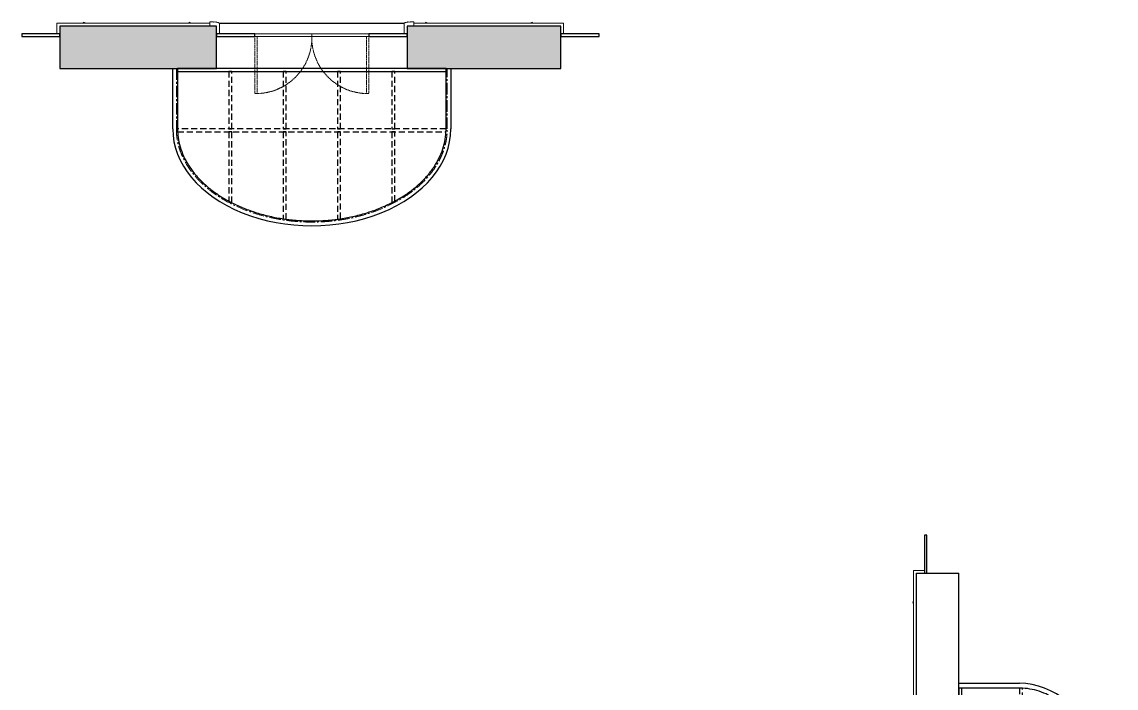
# Model space of a CAD drawing. Header units: millimetres. Extents: x 174511 to 265775, y -1918 to 26385.
# Drawn here: x 221239 to 239336, y 15371 to 26385 of the extents above; entities that cross this region are included whole.
import ezdxf

# ---------------------------------------------------------------- set-up
doc = ezdxf.new("R2010")
doc.units = ezdxf.units.MM
for name, pattern in [('_ACM-G-HIDDEN', [4.7625, 3.175, -1.5875]), ('D04-03 - PANTRY CABINET DETAIL 1$0$ACM-G-CENTER2', [28.575, 19.05, -3.175, 3.175, -3.175]), ('DASH', [0.35, 0.25, -0.1]), ('DASHED', [19.05, 12.7, -6.35])]:
    doc.linetypes.add(name, pattern=pattern)
for name, color, linetype, lineweight in [('_ACM-A-ELVE-HIDD', 1, '_ACM-G-HIDDEN', 13), ('A-Doors', 1, 'Continuous', 13), ('I-PL-WALL-FHINISH', 73, 'Continuous', 13)]:
    doc.layers.add(name, color=color, linetype=linetype, lineweight=lineweight)
for name, color, linetype in [('A-天花投影线', 61, 'Continuous'), ('I-DETL-LW02', 2, 'Continuous'), ('I-FC', 2, 'Continuous'), ('I-RCP', 2, 'Continuous'), ('I—平面—门', 1, 'Continuous'), ('WALL TYPE$0$I-SECT-LW03', 3, 'Continuous')]:
    doc.layers.add(name, color=color, linetype=linetype)

# ---------------------------------------------------------------- blocks, each defined once
blk = doc.blocks.new('K_58')
at = {"layer": 'A-Doors'}
for points in [[(-922, -240), (22, -240), (22, -200), (-922, -200)], [(968, -240), (22, -240), (22, -200), (968, -200)]]:
    blk.add_lwpolyline(points, close=True, dxfattribs=at)
at = {"layer": 'A-Doors', "color": 252, "linetype": 'DASH', "ltscale": 75}
for points in [[(-922, -240), (-922, -1185), (-882, -1185), (-882, -240)], [(968, -240), (968, -1185), (928, -1185), (928, -240)]]:
    blk.add_lwpolyline(points, close=True, dxfattribs=at)
for centre, start, end in [((-902, -259), 268.7622, 2.4377), ((948, -259), 177.5623, 271.2378)]:
    blk.add_arc(centre, 926, start, end, dxfattribs=at)
at = {"layer": 'A-天花投影线', "linetype": 'DASHED', "ltscale": 8}
for points in [[(-1350, -1770), (-1300, -1770), (-1300, -820), (-1350, -820)], [(-452, -1770), (-402, -1770), (-402, -820), (-452, -820)], [(446, -1770), (496, -1770), (496, -820), (446, -820)], [(1344, -1770), (1394, -1770), (1394, -820), (1344, -820)]]:
    blk.add_lwpolyline(points, close=True, dxfattribs=at)
for points in [[(2242, -1770), (-2198, -1770)], [(-2197, -1820), (2241, -1820)], [(-1300, -2990), (-1300, -1820), (-1350, -1820), (-1350, -2964)], [(-402, -3262), (-402, -1820), (-452, -1820), (-452, -3255)], [(496, -3255), (496, -1820), (446, -1820), (446, -3262)], [(1394, -2964), (1394, -1820), (1344, -1820), (1344, -2990)]]:
    blk.add_lwpolyline(points, dxfattribs=at)
at = {"layer": 'I-DETL-LW02'}
for points in [[(-2278, -1770), (-2278, -770), (-2198, -770), (-2198, -1770)], [(2242, -1770), (2242, -770), (2322, -770), (2322, -1770)]]:
    blk.add_lwpolyline(points, dxfattribs=at)
blk.add_lwpolyline([(-2198, -820), (2242, -820), (2242, -770), (-2198, -770)], close=True, dxfattribs=at)
blk.add_ellipse((22, -1770, 0), major_axis=(-2300, 0), ratio=0.695656, start_param=0, end_param=3.141593, dxfattribs=at)
blk.add_open_spline([(-2198, -1770), (-2198, -1804), (-2196, -1837), (-2188, -1923), (-2179, -1975), (-2153, -2079), (-2136, -2130), (-2094, -2231), (-2069, -2281), (-2012, -2380), (-1979, -2428), (-1907, -2522), (-1867, -2568), (-1780, -2657), (-1734, -2700), (-1633, -2783), (-1580, -2822), (-1467, -2897), (-1408, -2933), (-1284, -2999), (-1219, -3030), (-1086, -3088), (-1017, -3114), (-875, -3161), (-802, -3182), (-653, -3219), (-577, -3234), (-424, -3260), (-346, -3270), (-189, -3284), (-110, -3288), (48, -3291), (127, -3289), (284, -3280), (363, -3273), (518, -3253), (595, -3239), (746, -3208), (820, -3189), (965, -3147), (1036, -3123), (1174, -3070), (1240, -3041), (1369, -2978), (1431, -2945), (1549, -2874), (1605, -2836), (1711, -2757), (1761, -2715), (1854, -2629), (1897, -2584), (1976, -2492), (2012, -2445), (2076, -2348), (2104, -2299), (2153, -2199), (2173, -2148), (2207, -2046), (2219, -1994), (2237, -1890), (2241, -1837), (2242, -1780), (2242, -1775), (2242, -1770)], degree=3, knots=[0, 0, 0, 0, 0.068009, 0.068009, 0.173644, 0.173644, 0.279279, 0.279279, 0.384914, 0.384914, 0.490549, 0.490549, 0.596184, 0.596184, 0.701819, 0.701819, 0.807454, 0.807454, 0.913089, 0.913089, 1.018724, 1.018724, 1.124359, 1.124359, 1.229994, 1.229994, 1.335629, 1.335629, 1.441264, 1.441264, 1.5469, 1.5469, 1.652535, 1.652535, 1.75817, 1.75817, 1.863805, 1.863805, 1.96944, 1.96944, 2.075075, 2.075075, 2.18071, 2.18071, 2.286345, 2.286345, 2.39198, 2.39198, 2.497615, 2.497615, 2.60325, 2.60325, 2.708885, 2.708885, 2.81452, 2.81452, 2.920155, 2.920155, 3.02579, 3.02579, 3.131425, 3.131425, 3.141593, 3.141593, 3.141593, 3.141593], dxfattribs=at)
at = {"layer": 'I-FC'}
blk.add_lwpolyline([(1598, -770), (-1552, -770)], dxfattribs=at)
at = {"layer": 'I-PL-WALL-FHINISH'}
for points in [[(-1662, -70), (-1662, 0), (-1605, 0, 0.37825), (-1601, -3, -0.623496), (-1596, -5, -0.284819), (-1572, -5, -0.636149), (-1565, -3, -0.282378), (-1553, -3, 0.186128), (-1524, -12, -0.824383), (-1518, -13), (-1516, -13, 0.262247), (-1513, -16), (-1513, -20), (-1502, -20), (-1502, -200)], [(1708, -70), (1708, 0), (1650, 0, -0.37825), (1646, -3, 0.623496), (1641, -5, 0.284819), (1617, -5, 0.636149), (1610, -3, 0.282378), (1598, -3, -0.186128), (1569, -12, 0.824383), (1563, -13), (1561, -13, -0.262247), (1558, -16), (1558, -20), (1548, -20), (1548, -200)]]:
    blk.add_lwpolyline(points, format="xyb", dxfattribs=at)
for points in [[(-4192, -200), (-4192, -20), (-1662, -20)], [(1708, -20), (4188, -20), (4188, -200)]]:
    blk.add_lwpolyline(points, dxfattribs=at)
for points in [[(-3952, -19), (-3958, -19), (-3958, -20), (-3952, -20)], [(-1793, -19), (-1787, -19), (-1787, -20), (-1793, -20)], [(3867, -19), (3873, -19), (3873, -20), (3867, -20)]]:
    blk.add_lwpolyline(points, close=True, dxfattribs=at)
for points in [[(-3758, -20), (-3758, -12, 0.320816), (-3755, -9), (-3754, -9, -0.466827), (-3743, -9), (-3742, -9, 0.468154), (-3735, -15), (-3734, -15, -0.645582), (-3731, -15), (-3730, -15, 0.415157), (-3727, -17), (-3727, -20)], [(-1987, -20), (-1987, -12, -0.320816), (-1990, -9), (-1991, -9, 0.466827), (-2002, -9), (-2003, -9, -0.468154), (-2010, -15), (-2011, -15, 0.645582), (-2014, -15), (-2015, -15, -0.415157), (-2018, -17), (-2018, -20)], [(1902, -20), (1902, -12, 0.320816), (1905, -9), (1906, -9, -0.466827), (1917, -9), (1918, -9, 0.468154), (1925, -15), (1926, -15, -0.645582), (1929, -15), (1930, -15, 0.415157), (1933, -17), (1933, -20)], [(3673, -20), (3673, -12, -0.320816), (3670, -9), (3669, -9, 0.466827), (3658, -9), (3657, -9, -0.468154), (3650, -15), (3649, -15, 0.645582), (3646, -15), (3645, -15, -0.415157), (3642, -17), (3642, -20)]]:
    blk.add_lwpolyline(points, format="xyb", close=True, dxfattribs=at)
at = {"layer": 'I-RCP'}
blk.add_lwpolyline([(-1502, -20), (1548, -20)], dxfattribs=at)
blk.add_lwpolyline([(-922, -200), (968, -200), (968, -240), (-922, -240)], close=True, dxfattribs=at)
at = {"layer": 'I—平面—门'}
for points in [[(-4772, -240), (-4142, -240), (-4142, -200), (-4772, -200)], [(-1552, -240), (-922, -240), (-922, -200), (-1552, -200)], [(968, -240), (1598, -240), (1598, -200), (968, -200)], [(4142, -240), (4772, -240), (4772, -200), (4142, -200)]]:
    blk.add_lwpolyline(points, close=True, dxfattribs=at)
at = {"layer": 'WALL TYPE$0$I-SECT-LW03'}
for p, q in [((-4142, -70), (-1552, -70)), ((-4142, -70), (-4142, -770)), ((-1552, -70), (-1552, -770)), ((1598, -70), (4142, -70)), ((1598, -70), (1598, -770)), ((4142, -70), (4142, -770)), ((-4142, -770), (-1552, -770)), ((1598, -770), (4142, -770))]:
    blk.add_line(p, q, dxfattribs=at)

msp = doc.modelspace()

# ---------------------------------------------------------------- hatches: boundary and pattern name
h = msp.add_hatch()
h.set_pattern_fill('0-钢筋混凝土001-DOM', color=250, scale=15, angle=90, style=0, pattern_type=2)
h.set_pattern_definition([(135, (219179.12, 25364.73), (-53.033, -53.033), []), (140, (219179.12, 25364.73), (9.4128, 107.589), [11.25, -123.75]), (85, (219179.12, 25364.73), (-112.8288, -20.8127), [9, -99]), (190.4514, (219179.9, 25373.7), (-103.416, 86.7764), [9.561, -105.1713]), (136.1842, (219149.12, 25364.73), (24.828, 160.086), [16.875, -185.625]), (186.6356, (219151.19, 25378.07), (-146.1177, 140.1994), [14.3415, -157.757]), (81.1842, (219149.12, 25364.73), (-146.118, 140.1993), [13.5, -148.5]), (111, (219156.62, 25379.73), (60.3928, 89.536), [11.25, -123.75]), (56, (219156.62, 25379.73), (-108.7725, 36.4973), [9, -99]), (161.4514, (219161.65, 25387.19), (-48.3796, 126.0334), [9.561, -105.1713]), (127.5, (219179.12, 25364.73), (-49.93408, 1.82398), [0.75, -97.8, 0.75, -100.5, 0.75, -99.375]), (97.5, (219179.12, 25364.73), (-59.16176, 39.46043), [0.75, -57.3, 0.75, -95.55, 0.75, -37.875]), (57.5, (219179.12, 25331.28), (3.38323, 80.07337), [0.75, -37.5, 0.75, -117, 0.75, -155.25]), (47.5, (219179.12, 25316.28), (-15.01575, 87.4779), [0.75, -48.75, 0.75, -77.7, 0.75, -110.25])])
h.paths.add_polyline_path([(224459.1, 26314.7), (221869.1, 26314.7), (221869.1, 25614.7), (223733.8, 25614.7), (223733.8, 25614.7), (223813.8, 25614.7), (224459.1, 25614.7)])
h = msp.add_hatch()
h.set_pattern_fill('0-钢筋混凝土001-DOM', color=250, scale=15, angle=90, style=0, pattern_type=2)
h.set_pattern_definition([(135, (224919.12, 25364.73), (-53.033, -53.033), []), (140, (224919.12, 25364.73), (9.4128, 107.589), [11.25, -123.75]), (85, (224919.12, 25364.73), (-112.8288, -20.8127), [9, -99]), (190.4514, (224919.9, 25373.7), (-103.416, 86.7764), [9.561, -105.1713]), (136.1842, (224889.12, 25364.73), (24.828, 160.086), [16.875, -185.625]), (186.6356, (224891.19, 25378.07), (-146.1177, 140.1994), [14.3415, -157.757]), (81.1842, (224889.12, 25364.73), (-146.118, 140.1993), [13.5, -148.5]), (111, (224896.62, 25379.73), (60.3928, 89.536), [11.25, -123.75]), (56, (224896.62, 25379.73), (-108.7725, 36.4973), [9, -99]), (161.4514, (224901.65, 25387.19), (-48.3796, 126.0334), [9.561, -105.1713]), (127.5, (224919.12, 25364.73), (-49.93408, 1.82398), [0.75, -97.8, 0.75, -100.5, 0.75, -99.375]), (97.5, (224919.12, 25364.73), (-59.16176, 39.46043), [0.75, -57.3, 0.75, -95.55, 0.75, -37.875]), (57.5, (224919.12, 25331.28), (3.38323, 80.07337), [0.75, -37.5, 0.75, -117, 0.75, -155.25]), (47.5, (224919.12, 25316.28), (-15.01575, 87.4779), [0.75, -48.75, 0.75, -77.7, 0.75, -110.25])])
h.paths.add_polyline_path([(230154.1, 26314.7), (227609.1, 26314.7), (227609.1, 25614.7), (228253.8, 25614.7), (228253.8, 25614.7), (228333.8, 25614.7), (230154.1, 25614.7)])

# ---------------------------------------------------------------- linework, layer by layer
at = {"layer": '_ACM-A-ELVE-HIDD', "linetype": 'D04-03 - PANTRY CABINET DETAIL 1$0$ACM-G-CENTER2', "ltscale": 10}
for points in [[(223793.8, 25614.7), (223793.8, 24614.7)], [(228273.8, 24614.7), (228273.8, 25614.7)]]:
    msp.add_lwpolyline(points, dxfattribs=at)
msp.add_open_spline([(223793.8, 24614.7), (223793.8, 24581.2), (223795.4, 24547.7), (223805, 24447.4), (223817.8, 24380.8), (223849.5, 24271.5), (223864.9, 24228.4), (223901.8, 24141.1), (223923.7, 24097), (223974.2, 24008.7), (224002.9, 23964.6), (224066.4, 23878.3), (224101.1, 23836.1), (224176.3, 23754.1), (224216.8, 23714.2), (224303.1, 23637.2), (224349, 23600), (224436.9, 23535.2), (224478.2, 23507.1), (224563.8, 23453.1), (224608.2, 23427.2), (224712, 23371.3), (224772.3, 23342), (224898.7, 23286.8), (224964.8, 23261), (225100.5, 23214.3), (225170.1, 23193.3), (225312, 23156.2), (225384.4, 23140.2), (225531.2, 23113.2), (225605.5, 23102.3), (225755.5, 23085.8), (225831.1, 23080.2), (225982.8, 23074.2), (226058.9, 23073.9), (226210.6, 23078.7), (226286.4, 23083.7), (226436.6, 23099), (226511.2, 23109.3), (226646.1, 23132.9), (226706.7, 23145.5), (226826.3, 23174), (226885.1, 23190), (227000.7, 23225.4), (227057.3, 23244.8), (227178.6, 23290.7), (227242.6, 23317.9), (227364.4, 23375.8), (227422.3, 23406.2), (227533.4, 23470.8), (227586.7, 23504.9), (227688, 23576.4), (227736.1, 23613.8), (227817.4, 23683.6), (227851.6, 23715.4), (227916.4, 23780.6), (227946.9, 23814), (228004, 23882.3), (228030.7, 23917.2), (228089.4, 24001.7), (228119.7, 24051.9), (228172.2, 24154.1), (228194.5, 24206), (228231, 24311), (228245.2, 24364.1), (228265.4, 24470.9), (228271.3, 24524.6), (228273.6, 24590.5), (228273.8, 24602.6), (228273.8, 24614.7)], degree=3, knots=[0, 0, 0, 0, 0.0663984, 0.0663984, 0.1991951, 0.1991951, 0.2866265, 0.2866265, 0.3783189, 0.3783189, 0.4729578, 0.4729578, 0.5675966, 0.5675966, 0.6622354, 0.6622354, 0.7568743, 0.7568743, 0.8343406, 0.8343406, 0.9118069, 0.9118069, 1.01004, 1.01004, 1.110951, 1.110951, 1.2118619, 1.2118619, 1.3127729, 1.3127729, 1.4136839, 1.4136839, 1.5145949, 1.5145949, 1.6155058, 1.6155058, 1.7164168, 1.7164168, 1.8173278, 1.8173278, 1.9013915, 1.9013915, 1.9854552, 1.9854552, 2.0695189, 2.0695189, 2.1696058, 2.1696058, 2.2665311, 2.2665311, 2.3634564, 2.3634564, 2.4603818, 2.4603818, 2.5373574, 2.5373574, 2.614333, 2.614333, 2.6913086, 2.6913086, 2.7978738, 2.7978738, 2.9044391, 2.9044391, 3.0110043, 3.0110043, 3.1175695, 3.1175695, 3.1415927, 3.1415927, 3.1415927, 3.1415927], dxfattribs=at)
at = {"layer": 'A-Doors'}
for points in [[(225089.1, 26144.7), (226034.1, 26144.7), (226034.1, 26184.7), (225089.1, 26184.7)], [(226979.1, 26144.7), (226034.1, 26144.7), (226034.1, 26184.7), (226979.1, 26184.7)]]:
    msp.add_lwpolyline(points, close=True, dxfattribs=at)
at = {"layer": 'A-Doors', "color": 252, "linetype": 'DASH', "ltscale": 75}
for points in [[(225089.1, 26144.7), (225089.1, 25199.7), (225129.1, 25199.7), (225129.1, 26144.7)], [(226979.1, 26144.7), (226979.1, 25199.7), (226939.1, 25199.7), (226939.1, 26144.7)]]:
    msp.add_lwpolyline(points, close=True, dxfattribs=at)
for centre, start, end in [((225109.1, 26125.4), 268.7622, 2.43767), ((226959.1, 26125.4), 177.56233, 271.2378)]:
    msp.add_arc(centre, 925.8, start, end, dxfattribs=at)
at = {"layer": 'A-天花投影线', "color": 8, "linetype": 'DASHED', "ltscale": 8}
for points in [[(224661.8, 24614.7), (224711.8, 24614.7), (224711.8, 25564.7), (224661.8, 25564.7)], [(225559.8, 24614.7), (225609.8, 24614.7), (225609.8, 25564.7), (225559.8, 25564.7)], [(226457.8, 24614.7), (226507.8, 24614.7), (226507.8, 25564.7), (226457.8, 25564.7)], [(227355.8, 24614.7), (227405.8, 24614.7), (227405.8, 25564.7), (227355.8, 25564.7)]]:
    msp.add_lwpolyline(points, close=True, dxfattribs=at)
for points in [[(228253.8, 24614.7), (223813.8, 24614.7)], [(223815, 24564.7), (228252.6, 24564.7)], [(224711.8, 23394.8), (224711.8, 24564.7), (224661.8, 24564.7), (224661.8, 23421.1)], [(225609.8, 23122.8), (225609.8, 24564.7), (225559.8, 24564.7), (225559.8, 23130)], [(226507.8, 23130), (226507.8, 24564.7), (226457.8, 24564.7), (226457.8, 23122.8)], [(227405.8, 23421.1), (227405.8, 24564.7), (227355.8, 24564.7), (227355.8, 23394.8)]]:
    msp.add_lwpolyline(points, dxfattribs=at)
at = {"layer": 'I-DETL-LW02'}
for points in [[(223733.8, 24614.7), (223733.8, 25614.7), (223813.8, 25614.7), (223813.8, 24614.7)], [(228253.8, 24614.7), (228253.8, 25614.7), (228333.8, 25614.7), (228333.8, 24614.7)]]:
    msp.add_lwpolyline(points, dxfattribs=at)
msp.add_lwpolyline([(223813.8, 25564.7), (228253.8, 25564.7), (228253.8, 25614.7), (223813.8, 25614.7)], close=True, dxfattribs=at)
msp.add_ellipse((226033.8, 24614.7, 0), major_axis=(-2300, 0), ratio=0.6956556, start_param=0, end_param=3.1415927, dxfattribs=at)
msp.add_open_spline([(223813.8, 24614.7), (223813.8, 24581.1), (223815.5, 24547.4), (223823.9, 24461.6), (223833, 24409.5), (223859, 24306.2), (223876, 24254.9), (223917.8, 24153.5), (223942.6, 24103.4), (223999.9, 24005.1), (224032.4, 23956.8), (224104.7, 23862.6), (224144.5, 23816.7), (224231.2, 23727.8), (224278.1, 23684.8), (224378.3, 23602.3), (224431.7, 23562.8), (224544.4, 23487.8), (224603.7, 23452.3), (224727.7, 23385.7), (224792.2, 23354.6), (224926, 23297.3), (224995.1, 23271.1), (225137.1, 23223.8), (225209.9, 23202.8), (225358.5, 23166.1), (225434.3, 23150.5), (225587.8, 23124.9), (225665.6, 23114.9), (225822.3, 23100.7), (225901.2, 23096.5), (226059.2, 23093.9), (226138.3, 23095.5), (226295.8, 23104.4), (226374.2, 23111.8), (226529.4, 23132.3), (226606.2, 23145.4), (226757.3, 23177.1), (226831.5, 23195.7), (226976.7, 23238.2), (227047.6, 23262.2), (227185.3, 23315), (227252, 23343.9), (227380.6, 23406.4), (227442.3, 23440), (227560.3, 23511.3), (227616.4, 23549), (227722.4, 23628.3), (227772.3, 23669.7), (227865.3, 23755.9), (227908.4, 23800.5), (227987.3, 23892.5), (228023.1, 23939.8), (228087.3, 24036.4), (228115.6, 24085.7), (228164.4, 24185.8), (228185, 24236.7), (228218.2, 24339.3), (228230.8, 24391), (228248.2, 24495.1), (228253, 24547.4), (228253.8, 24604.7), (228253.8, 24609.7), (228253.8, 24614.7)], degree=3, knots=[0, 0, 0, 0, 0.0680093, 0.0680093, 0.1736443, 0.1736443, 0.2792793, 0.2792793, 0.3849143, 0.3849143, 0.4905494, 0.4905494, 0.5961844, 0.5961844, 0.7018194, 0.7018194, 0.8074544, 0.8074544, 0.9130894, 0.9130894, 1.0187244, 1.0187244, 1.1243595, 1.1243595, 1.2299945, 1.2299945, 1.3356295, 1.3356295, 1.4412645, 1.4412645, 1.5468995, 1.5468995, 1.6525345, 1.6525345, 1.7581695, 1.7581695, 1.8638046, 1.8638046, 1.9694396, 1.9694396, 2.0750746, 2.0750746, 2.1807096, 2.1807096, 2.2863446, 2.2863446, 2.3919796, 2.3919796, 2.4976147, 2.4976147, 2.6032497, 2.6032497, 2.7088847, 2.7088847, 2.8145197, 2.8145197, 2.9201547, 2.9201547, 3.0257897, 3.0257897, 3.1314248, 3.1314248, 3.1415927, 3.1415927, 3.1415927, 3.1415927], dxfattribs=at)
at = {"layer": 'I-FC'}
msp.add_lwpolyline([(227609.1, 25614.7), (224459.1, 25614.7)], dxfattribs=at)
at = {"layer": 'I-PL-WALL-FHINISH'}
for points in [[(221819.1, 26184.7), (221819.1, 26364.7), (224349.1, 26364.7)], [(227719.1, 26364.7), (230199.1, 26364.7), (230199.1, 26184.7)]]:
    msp.add_lwpolyline(points, dxfattribs=at)
for points in [[(222059.1, 26365.7), (222054.1, 26365.7), (222054.1, 26364.7), (222059.1, 26364.7)], [(224219.1, 26365.7), (224224.1, 26365.7), (224224.1, 26364.7), (224219.1, 26364.7)], [(229879.1, 26365.7), (229884.1, 26365.7), (229884.1, 26364.7), (229879.1, 26364.7)]]:
    msp.add_lwpolyline(points, close=True, dxfattribs=at)
for points in [[(222254.1, 26364.7), (222254.1, 26372.7, 0.3208161), (222256.8, 26375.4), (222257.5, 26375.4, -0.4668267), (222268.8, 26375.4), (222269.5, 26375.4, 0.468154), (222276.8, 26370.2), (222277.5, 26369.5, -0.645582), (222280.8, 26369.4), (222281.5, 26369.4, 0.4151569), (222284.1, 26368), (222284.1, 26364.7)], [(224024.1, 26364.7), (224024.1, 26372.7, -0.3208161), (224021.5, 26375.4), (224020.8, 26375.4, 0.4668267), (224009.5, 26375.4), (224008.8, 26375.4, -0.468154), (224001.4, 26370.2), (224000.8, 26369.5, 0.645582), (223997.5, 26369.4), (223996.8, 26369.4, -0.4151569), (223994.1, 26368), (223994.1, 26364.7)], [(227914.1, 26364.7), (227914.1, 26372.7, 0.3208161), (227916.8, 26375.4), (227917.5, 26375.4, -0.4668267), (227928.8, 26375.4), (227929.5, 26375.4, 0.468154), (227936.8, 26370.2), (227937.5, 26369.5, -0.645582), (227940.8, 26369.4), (227941.5, 26369.4, 0.4151569), (227944.1, 26368), (227944.1, 26364.7)], [(229684.1, 26364.7), (229684.1, 26372.7, -0.3208161), (229681.5, 26375.4), (229680.8, 26375.4, 0.4668267), (229669.5, 26375.4), (229668.8, 26375.4, -0.468154), (229661.4, 26370.2), (229660.8, 26369.5, 0.645582), (229657.5, 26369.4), (229656.8, 26369.4, -0.4151569), (229654.1, 26368), (229654.1, 26364.7)]]:
    msp.add_lwpolyline(points, format="xyb", close=True, dxfattribs=at)
for points in [[(224349.1, 26314.8), (224349.1, 26384.8), (224406.1, 26384.8, 0.3782502), (224410.9, 26381.8, -0.6234964), (224415.7, 26379.8, -0.2848191), (224439.5, 26379.8, -0.6361492), (224446.7, 26381.8, -0.2823776), (224459, 26381.4, 0.1861281), (224487.2, 26372.8, -0.8243828), (224493.2, 26371.8), (224495.5, 26371.8, 0.2622472), (224499.1, 26368.8), (224499.1, 26364.7), (224509.1, 26364.7), (224509.1, 26184.7)], [(227719.1, 26314.8), (227719.1, 26384.8), (227662.1, 26384.8, -0.3782502), (227657.3, 26381.8, 0.6234964), (227652.6, 26379.8, 0.2848191), (227628.7, 26379.8, 0.6361492), (227621.6, 26381.8, 0.2823776), (227609.3, 26381.4, -0.1861281), (227581, 26372.8, 0.8243828), (227575.1, 26371.8), (227572.7, 26371.8, -0.2622472), (227569.1, 26368.8), (227569.1, 26364.7), (227559.1, 26364.7), (227559.1, 26184.7)]]:
    msp.add_lwpolyline(points, format="xyb", dxfattribs=at)
at = {"layer": 'I-RCP'}
msp.add_lwpolyline([(224509.1, 26364.7), (227559.1, 26364.7)], dxfattribs=at)
at = {"layer": 'I—平面—门'}
for points in [[(221239.1, 26144.7), (221869.1, 26144.7), (221869.1, 26184.7), (221239.1, 26184.7)], [(224459.1, 26144.7), (225089.1, 26144.7), (225089.1, 26184.7), (224459.1, 26184.7)], [(226979.1, 26144.7), (227609.1, 26144.7), (227609.1, 26184.7), (226979.1, 26184.7)], [(230154.1, 26144.7), (230784.1, 26144.7), (230784.1, 26184.7), (230154.1, 26184.7)]]:
    msp.add_lwpolyline(points, close=True, dxfattribs=at)
at = {"layer": 'WALL TYPE$0$I-SECT-LW03'}
for points in [[(224459.1, 26314.7), (221869.1, 26314.7), (221869.1, 25614.7), (224459.1, 25614.7)], [(230154.1, 26314.7), (227609.1, 26314.7), (227609.1, 25614.7), (230154.1, 25614.7)]]:
    msp.add_lwpolyline(points, close=True, dxfattribs=at)

# ---------------------------------------------------------------- block references
at = {"rotation": 90}
msp.add_blockref('K_58', (235965.9, 13127.6, 0), dxfattribs=at)

doc.saveas('drawing.dxf')
